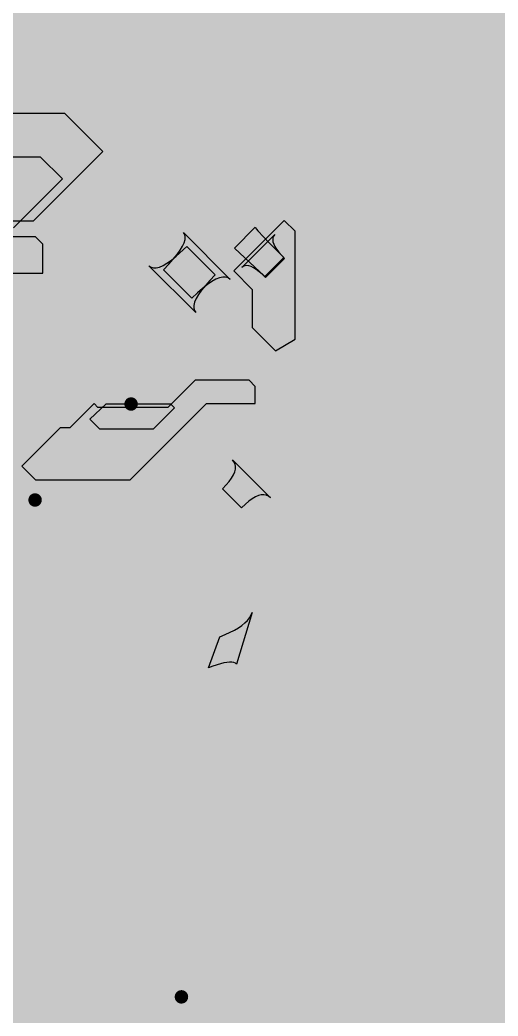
# Model space of a CAD drawing. Header units: millimetres. Extents: x 69.6 to 104.4, y 72.6 to 106.2.
# Drawn here: x 86.39 to 89.95, y 80.01 to 87.42 of the extents above; entities that cross this region are included whole.
import ezdxf

# ---------------------------------------------------------------- set-up
doc = ezdxf.new("R2010")
doc.units = ezdxf.units.MM
for name, color, linetype in [('BottomLayer', 5, 'Continuous'), ('KeepOutLayer', 6, 'Continuous'), ('MultiLayer', 9, 'Continuous'), ('TopLayer', 1, 'Continuous'), ('TopOverlay', 2, 'Continuous'), ('ViaHoleLayer', 16, 'Continuous')]:
    doc.layers.add(name, color=color, linetype=linetype)

# ---------------------------------------------------------------- blocks, each defined once
blk = doc.blocks.new('0402____1')
at = {"layer": 'TopLayer'}
for points in [[(-0.25, -0.3), (0.25, -0.3), (-0.25, 0.3), (0.25, 0.3)], [(0.766, -0.3), (1.266, -0.3), (0.766, 0.3), (1.266, 0.3)]]:
    blk.add_solid(points, dxfattribs=at)
at = {"layer": 'TopOverlay', "const_width": 0.127}
for points in [[(-0.37, 0.41), (-0.25, 0.41)], [(-0.37, -0.41), (-0.37, 0.41)], [(-0.27, 0.41), (1.34, 0.41)], [(1.27, 0.41), (1.38, 0.41)], [(1.38, -0.41), (1.38, 0.41)], [(-0.37, -0.41), (-0.34, -0.41)], [(-0.34, -0.41), (-0.2, -0.41)], [(-0.31, -0.41), (1.34, -0.41)], [(1.29, -0.41), (1.38, -0.41)]]:
    blk.add_lwpolyline(points, dxfattribs=at)
at = {"layer": 'TopOverlay', "const_width": 0.0635}
for points in [[(-0.4017, 0.41, 1), (-0.3382, 0.41, 1)], [(-0.4017, 0.41, 1), (-0.3382, 0.41, 1)], [(-0.3018, 0.41, 1), (-0.2383, 0.41, 1)], [(-0.2818, 0.41, 1), (-0.2183, 0.41, 1)], [(1.2383, 0.41, 1), (1.3018, 0.41, 1)], [(1.3083, 0.41, 1), (1.3718, 0.41, 1)], [(1.3483, 0.41, 1), (1.4118, 0.41, 1)], [(1.3483, 0.41, 1), (1.4118, 0.41, 1)], [(-0.4017, -0.41, 1), (-0.3382, -0.41, 1)], [(-0.4017, -0.41, 1), (-0.3382, -0.41, 1)], [(-0.3718, -0.41, 1), (-0.3083, -0.41, 1)], [(-0.3718, -0.41, 1), (-0.3083, -0.41, 1)], [(-0.3418, -0.41, 1), (-0.2783, -0.41, 1)], [(-0.2318, -0.41, 1), (-0.1683, -0.41, 1)], [(1.2582, -0.41, 1), (1.3217, -0.41, 1)], [(1.3083, -0.41, 1), (1.3718, -0.41, 1)], [(1.3483, -0.41, 1), (1.4118, -0.41, 1)], [(1.3483, -0.41, 1), (1.4118, -0.41, 1)]]:
    blk.add_lwpolyline(points, format="xyb", close=True, dxfattribs=at)
blk = doc.blocks.new('0402____21')
at = {"layer": 'TopLayer'}
for points in [[(-0.25, -0.3), (0.25, -0.3), (-0.25, 0.3), (0.25, 0.3)], [(0.766, -0.3), (1.266, -0.3), (0.766, 0.3), (1.266, 0.3)]]:
    blk.add_solid(points, dxfattribs=at)
at = {"layer": 'TopOverlay', "const_width": 0.127}
for points in [[(-0.37, -0.41), (-0.37, 0.41)], [(-0.37, 0.41), (-0.25, 0.41)], [(-0.27, 0.41), (1.34, 0.41)], [(1.27, 0.41), (1.38, 0.41)], [(1.38, -0.41), (1.38, 0.41)], [(-0.37, -0.41), (-0.34, -0.41)], [(-0.34, -0.41), (-0.2, -0.41)], [(-0.31, -0.41), (1.34, -0.41)], [(1.29, -0.41), (1.38, -0.41)]]:
    blk.add_lwpolyline(points, dxfattribs=at)
at = {"layer": 'TopOverlay', "const_width": 0.0635}
for points in [[(-0.4017, 0.41, 1), (-0.3382, 0.41, 1)], [(-0.4017, 0.41, 1), (-0.3382, 0.41, 1)], [(-0.3018, 0.41, 1), (-0.2383, 0.41, 1)], [(-0.2818, 0.41, 1), (-0.2183, 0.41, 1)], [(1.2383, 0.41, 1), (1.3018, 0.41, 1)], [(1.3082, 0.41, 1), (1.3717, 0.41, 1)], [(1.3483, 0.41, 1), (1.4118, 0.41, 1)], [(1.3483, 0.41, 1), (1.4118, 0.41, 1)], [(-0.4018, -0.41, 1), (-0.3383, -0.41, 1)], [(-0.4018, -0.41, 1), (-0.3383, -0.41, 1)], [(-0.3718, -0.41, 1), (-0.3083, -0.41, 1)], [(-0.3718, -0.41, 1), (-0.3083, -0.41, 1)], [(-0.3418, -0.41, 1), (-0.2783, -0.41, 1)], [(-0.2318, -0.41, 1), (-0.1683, -0.41, 1)], [(1.2582, -0.41, 1), (1.3217, -0.41, 1)], [(1.3083, -0.41, 1), (1.3718, -0.41, 1)], [(1.3483, -0.41, 1), (1.4118, -0.41, 1)], [(1.3483, -0.41, 1), (1.4118, -0.41, 1)]]:
    blk.add_lwpolyline(points, format="xyb", close=True, dxfattribs=at)
blk = doc.blocks.new('0603____22')
at = {"layer": 'TopLayer'}
for points in [[(-0.99, -0.38), (-0.29, -0.38), (-0.99, 0.42), (-0.29, 0.42)], [(0.315, -0.38), (1.015, -0.38), (0.315, 0.42), (1.015, 0.42)]]:
    blk.add_solid(points, dxfattribs=at)
at = {"layer": 'TopOverlay', "const_width": 0.1}
for points in [[(-1.095, -0.485), (-1.095, 0.525)], [(-1.095, 0.525), (1.12, 0.525)], [(1.12, -0.485), (1.12, 0.525)], [(-1.095, -0.485), (1.12, -0.485)]]:
    blk.add_lwpolyline(points, dxfattribs=at)
at = {"layer": 'TopOverlay', "const_width": 0.05}
for points in [[(-1.12, 0.525, 1), (-1.07, 0.525, 1)], [(-1.12, 0.525, 1), (-1.07, 0.525, 1)], [(1.095, 0.525, 1), (1.145, 0.525, 1)], [(1.095, 0.525, 1), (1.145, 0.525, 1)], [(-1.12, -0.485, 1), (-1.07, -0.485, 1)], [(-1.12, -0.485, 1), (-1.07, -0.485, 1)], [(1.095, -0.485, 1), (1.145, -0.485, 1)], [(1.095, -0.485, 1), (1.145, -0.485, 1)]]:
    blk.add_lwpolyline(points, format="xyb", close=True, dxfattribs=at)
blk = doc.blocks.new('___4_4_0_8___26')
at = {"layer": 'TopLayer', "const_width": 1.2}
for points in [[(-2.8, 1.85), (-3.2, 1.85)], [(3.2, 1.85), (2.8, 1.85)], [(-2.8, -1.85), (-3.2, -1.85)], [(3.2, -1.85), (2.8, -1.85)]]:
    blk.add_lwpolyline(points, dxfattribs=at)
at = {"layer": 'TopLayer', "const_width": 0.6}
for points in [[(-3.5, 1.85, 1), (-2.9, 1.85, 1)], [(-3.1, 1.85, 1), (-2.5, 1.85, 1)], [(2.5, 1.85, 1), (3.1, 1.85, 1)], [(2.9, 1.85, 1), (3.5, 1.85, 1)], [(-3.5, -1.85, 1), (-2.9, -1.85, 1)], [(-3.1, -1.85, 1), (-2.5, -1.85, 1)], [(2.5, -1.85, 1), (3.1, -1.85, 1)], [(2.9, -1.85, 1), (3.5, -1.85, 1)]]:
    blk.add_lwpolyline(points, format="xyb", close=True, dxfattribs=at)
at = {"layer": 'TopOverlay', "const_width": 0.127}
for points in [[(-2, 2), (2, 2)], [(-2, -2), (-2, 2)], [(2, -2), (2, 2)], [(-2, -2), (2, -2)]]:
    blk.add_lwpolyline(points, dxfattribs=at)
at = {"layer": 'TopOverlay'}
for points, const_width in [([(-2.0318, 2, 1), (-1.9683, 2, 1)], 0.0635), ([(-2.0318, 2, 1), (-1.9683, 2, 1)], 0.0635), ([(1.9683, 2, 1), (2.0318, 2, 1)], 0.0635), ([(1.9683, 2, 1), (2.0318, 2, 1)], 0.0635), ([(1.6401, 0, 1), (-1.6401, 0, 1)], 0.254), ([(-1.7036, 0, 1), (-1.5766, 0, 1)], 0.127), ([(1.5766, 0, 1), (1.7036, 0, 1)], 0.127), ([(-2.0318, -2, 1), (-1.9683, -2, 1)], 0.0635), ([(-2.0318, -2, 1), (-1.9683, -2, 1)], 0.0635), ([(1.9683, -2, 1), (2.0318, -2, 1)], 0.0635), ([(1.9683, -2, 1), (2.0318, -2, 1)], 0.0635)]:
    blk.add_lwpolyline(points, format="xyb", close=True, dxfattribs=dict(at, const_width=const_width))
blk = doc.blocks.new('LGA12_27')
at = {"layer": 'TopLayer'}
for points in [[(-0.375, 0.6375), (-0.125, 0.6375), (-0.375, 1.0875), (-0.125, 1.0875)], [(0.125, 0.6375), (0.3749, 0.6375), (0.125, 1.0875), (0.3749, 1.0875)], [(-0.6375, 0.625), (-0.6375, 0.875), (-1.0875, 0.625), (-1.0875, 0.875)], [(1.0875, 0.625), (1.0875, 0.875), (0.6375, 0.625), (0.6375, 0.875)], [(-0.6375, 0.125), (-0.6375, 0.375), (-1.0875, 0.125), (-1.0875, 0.375)], [(1.0875, 0.125), (1.0875, 0.375), (0.6375, 0.125), (0.6375, 0.375)], [(-0.6375, -0.375), (-0.6375, -0.125), (-1.0875, -0.375), (-1.0875, -0.125)], [(1.0875, -0.375), (1.0875, -0.125), (0.6375, -0.375), (0.6375, -0.125)], [(-0.6375, -0.875), (-0.6375, -0.625), (-1.0875, -0.875), (-1.0875, -0.625)], [(-0.125, -0.6375), (-0.375, -0.6375), (-0.125, -1.0875), (-0.375, -1.0875)], [(0.375, -0.6375), (0.125, -0.6375), (0.375, -1.0875), (0.125, -1.0875)], [(1.0875, -0.875), (1.0875, -0.625), (0.6375, -0.875), (0.6375, -0.625)]]:
    blk.add_solid(points, dxfattribs=at)
at = {"layer": 'TopOverlay', "const_width": 0.1}
for points in [[(-1.15, -1.15), (-1.15, 1.15)], [(-1.15, 1.15), (1.15, 1.15)], [(1.15, -1.15), (1.15, 1.15)], [(-1.15, -1.15), (1.15, -1.15)]]:
    blk.add_lwpolyline(points, dxfattribs=at)
at = {"layer": 'TopOverlay'}
for points, const_width in [([(-1.175, 1.15, 1), (-1.125, 1.15, 1)], 0.05), ([(-1.175, 1.15, 1), (-1.125, 1.15, 1)], 0.05), ([(1.125, 1.15, 1), (1.175, 1.15, 1)], 0.05), ([(1.125, 1.15, 1), (1.175, 1.15, 1)], 0.05), ([(-1.4, 0.8, 1), (-1.6, 0.8, 1)], 0.254), ([(-1.6635, 0.8, 1), (-1.5365, 0.8, 1)], 0.127), ([(-1.4635, 0.8, 1), (-1.3365, 0.8, 1)], 0.127), ([(-1.175, -1.15, 1), (-1.125, -1.15, 1)], 0.05), ([(-1.175, -1.15, 1), (-1.125, -1.15, 1)], 0.05), ([(1.125, -1.15, 1), (1.175, -1.15, 1)], 0.05), ([(1.125, -1.15, 1), (1.175, -1.15, 1)], 0.05)]:
    blk.add_lwpolyline(points, format="xyb", close=True, dxfattribs=dict(at, const_width=const_width))
blk = doc.blocks.new('QFN48_28')
at = {"layer": 'TopLayer'}
for points in [[(-2.3, 2.65), (-2.1, 2.65), (-2.3, 3.35), (-2.1, 3.35)], [(-1.9, 2.65), (-1.7, 2.65), (-1.9, 3.35), (-1.7, 3.35)], [(-1.5, 2.65), (-1.3, 2.65), (-1.5, 3.35), (-1.3, 3.35)], [(-1.1, 2.65), (-0.9, 2.65), (-1.1, 3.35), (-0.9, 3.35)], [(-0.7, 2.65), (-0.5, 2.65), (-0.7, 3.35), (-0.5, 3.35)], [(-0.3, 2.65), (-0.1, 2.65), (-0.3, 3.35), (-0.1, 3.35)], [(0.1, 2.65), (0.3, 2.65), (0.1, 3.35), (0.3, 3.35)], [(0.5, 2.65), (0.7, 2.65), (0.5, 3.35), (0.7, 3.35)], [(-2.65, 2.1), (-2.65, 2.3), (-3.35, 2.1), (-3.35, 2.3)], [(-2.25, -2.25), (2.25, -2.25), (-2.25, 2.25), (2.25, 2.25)], [(-2.65, 1.7), (-2.65, 1.9), (-3.35, 1.7), (-3.35, 1.9)], [(-2.65, 1.3), (-2.65, 1.5), (-3.35, 1.3), (-3.35, 1.5)], [(-2.65, 0.9), (-2.65, 1.1), (-3.35, 0.9), (-3.35, 1.1)], [(-2.65, 0.5), (-2.65, 0.7), (-3.35, 0.5), (-3.35, 0.7)], [(-2.65, 0.1), (-2.65, 0.3), (-3.35, 0.1), (-3.35, 0.3)], [(-2.65, -0.3), (-2.65, -0.1), (-3.35, -0.3), (-3.35, -0.1)], [(-2.65, -0.7), (-2.65, -0.5), (-3.35, -0.7), (-3.35, -0.5)]]:
    blk.add_solid(points, dxfattribs=at)
at = {"layer": 'TopOverlay', "const_width": 0.2}
blk.add_lwpolyline([(-3, 2.5), (-2.5, 3)], dxfattribs=at)
at = {"layer": 'TopOverlay'}
for points, const_width in [([(-2.55, 3, 1), (-2.45, 3, 1)], 0.1), ([(-3.5834, 2.4638, 1), (-3.8334, 2.4638, 1)], 0.25), ([(-3.05, 2.5, 1), (-2.95, 2.5, 1)], 0.1), ([(-3.8959, 2.4638, 1), (-3.7709, 2.4638, 1)], 0.125), ([(-3.6459, 2.4638, 1), (-3.5209, 2.4638, 1)], 0.125)]:
    blk.add_lwpolyline(points, format="xyb", close=True, dxfattribs=dict(at, const_width=const_width))
blk = doc.blocks.new('CR2032_B_31')
at = {"layer": 'BottomLayer', "const_width": 8.5}
blk.add_lwpolyline([(-4.25, 0, 1), (4.25, 0, 1)], format="xyb", close=True, dxfattribs=at)

msp = doc.modelspace()

# ---------------------------------------------------------------- linework, layer by layer
at = {"layer": 'BottomLayer', "const_width": 0.2}
for points in [[(83.1669, 94.1752), (95.8566, 81.4854)], [(82.9811, 94.0781), (95.4549, 81.6043)], [(82.7953, 93.981), (95.1797, 81.5966)], [(82.7953, 93.981), (95.1798, 81.5966)], [(82.6095, 93.884), (94.956, 81.5375)], [(82.4237, 93.7869), (94.7667, 81.4439)], [(82.2379, 93.6898), (94.6054, 81.3223)], [(79.6935, 80.8249), (92.523, 93.6543)], [(79.7973, 80.6459), (92.7118, 93.5603)], [(82.0859, 93.559), (94.459, 81.1859)], [(79.8623, 80.428), (92.9006, 93.4663)], [(81.9382, 93.4239), (94.3127, 81.0494)], [(79.8573, 80.1402), (93.0894, 93.3722)], [(79.2779, 79.2779), (93.2782, 93.2782)], [(81.7905, 93.2887), (94.1663, 80.9129)], [(79.4426, 79.1598), (93.467, 93.1842)], [(81.6428, 93.1536), (94.0199, 80.7764)], [(79.6098, 79.0441), (93.6419, 93.0762)], [(79.7792, 78.9307), (93.8075, 92.959)], [(81.4951, 93.0184), (93.8736, 80.64)], [(81.3475, 92.8833), (93.7272, 80.5035)], [(79.9511, 78.8197), (93.9732, 92.8418)], [(80.1253, 78.7111), (94.1388, 92.7246)], [(81.1998, 92.7481), (93.5809, 80.367)], [(80.302, 78.605), (94.3044, 92.6074)], [(81.0521, 92.613), (93.4345, 80.2305)], [(80.4812, 78.5013), (94.4701, 92.4902)], [(80.9044, 92.4778), (93.2881, 80.094)], [(80.6629, 78.4001), (94.6357, 92.373)], [(80.7567, 92.3426), (93.1418, 79.9576)], [(80.609, 92.2075), (92.9954, 79.8211)], [(80.8471, 78.3015), (94.8013, 92.2557)], [(81.0338, 78.2054), (94.9669, 92.1385)], [(80.47, 92.0636), (92.8491, 79.6846)], [(81.2232, 78.112), (95.1326, 92.0213)], [(80.367, 91.8838), (92.7027, 79.5481)], [(81.4153, 78.0212), (95.2982, 91.9041)], [(81.61, 77.9331), (95.4638, 91.7869)], [(80.2641, 91.7039), (92.5564, 79.4116)], [(81.8075, 77.8477), (95.6295, 91.6697)], [(80.1611, 91.524), (92.41, 79.2751)], [(82.0078, 77.7652), (95.7748, 91.5321)], [(80.0581, 91.3442), (92.2636, 79.1387)], [(82.211, 77.6856), (95.9121, 91.3866)], [(82.4172, 77.6089), (96.0494, 91.2411)], [(79.9552, 91.1643), (92.1173, 79.0022)], [(82.6263, 77.5352), (96.1867, 91.0955)], [(79.8522, 90.9844), (91.9734, 78.8632)], [(82.8386, 77.4646), (96.324, 90.95)], [(79.7492, 90.8045), (91.8514, 78.7023)], [(83.054, 77.3972), (96.4613, 90.8044)], [(83.2727, 77.333), (96.5985, 90.6589)], [(79.6463, 90.6247), (91.7575, 78.5135)], [(83.4947, 77.2722), (96.7358, 90.5133)], [(79.5433, 90.4448), (91.6659, 78.3221)], [(83.7202, 77.2149), (96.8731, 90.3678)], [(79.4403, 90.2649), (91.3562, 78.349)], [(83.9493, 77.1611), (97.0104, 90.2223)], [(79.3374, 90.085), (91.1502, 78.2722)], [(84.1821, 77.1111), (97.1477, 90.0767)], [(84.3736, 77.0197), (97.285, 89.9312)], [(79.2344, 89.9052), (90.9936, 78.1459)], [(84.4803, 76.8435), (97.4223, 89.7856)], [(79.1566, 89.7001), (90.8454, 78.0113)], [(84.456, 76.5365), (97.5596, 89.6401)], [(79.1096, 89.4643), (90.6972, 77.8767)], [(84.4493, 76.2469), (97.6969, 89.4945)], [(84.6927, 76.2074), (97.8342, 89.349)], [(79.0626, 89.2284), (90.5489, 77.7421)], [(84.9401, 76.172), (97.9715, 89.2034)], [(85.1917, 76.1408), (98.1088, 89.0579)], [(79.0156, 88.9926), (90.4007, 77.6075)], [(86.596, 77.2622), (98.2461, 88.9124)], [(78.9686, 88.7568), (90.2011, 77.5243)], [(86.8444, 77.2278), (98.3834, 88.7668)], [(87.037, 77.1375), (98.5207, 88.6213)], [(78.9216, 88.5209), (89.9855, 77.457)], [(78.8746, 88.2851), (89.77, 77.3897)], [(78.8275, 88.0493), (89.5545, 77.3224)], [(78.7805, 87.8134), (89.314, 77.28)], [(78.7335, 87.5776), (89.0659, 77.2452)]]:
    msp.add_lwpolyline(points, dxfattribs=at)
at = {"layer": 'BottomLayer', "const_width": 0.225}
for points in [[(86.6135, 86.9852, 1), (86.8385, 86.9852, 1)], [(89.3958, 83.4913, 1), (89.6208, 83.4913, 1)]]:
    msp.add_lwpolyline(points, format="xyb", close=True, dxfattribs=at)
at = {"layer": 'KeepOutLayer', "const_width": 0.127}
msp.add_lwpolyline([(100.1392, 86.2685, -0.404026), (83.9692, 75.9671)], format="xyb", dxfattribs=at)
at = {"layer": 'MultiLayer', "const_width": 0.225}
for points in [[(86.6135, 86.9852, 1), (86.8385, 86.9852, 1)], [(89.3958, 83.4913, 1), (89.6208, 83.4913, 1)]]:
    msp.add_lwpolyline(points, format="xyb", close=True, dxfattribs=at)
at = {"layer": 'TopLayer'}
for p, q in [((86.7237, 86.7237), (85.8939, 86.7237)), ((87.0065, 86.4409), (86.7237, 86.7237)), ((86.0744, 86.4033), (86.5408, 86.4033)), ((86.4916, 85.9259), (87.0065, 86.4409)), ((86.5408, 86.4033), (86.7067, 86.2375)), ((86.7067, 86.2375), (86.3437, 85.8745)), ((88.3568, 85.9289), (87.9806, 85.5527)), ((88.4373, 85.8484), (88.3568, 85.9289)), ((85.7592, 85.9259), (86.4916, 85.9259)), ((87.9856, 85.7234), (88.1406, 85.8783)), ((88.1406, 85.8783), (88.1428, 85.8736)), ((88.1428, 85.8736), (88.1492, 85.8648)), ((88.1492, 85.8648), (88.1598, 85.8522)), ((86.5052, 85.8073), (86.1263, 85.8073)), ((86.5609, 85.7516), (86.5052, 85.8073)), ((87.616, 85.8237), (87.6061, 85.838)), ((87.6061, 85.838), (87.9553, 85.4887)), ((87.6128, 85.7633), (87.6194, 85.7864)), ((87.6205, 85.8066), (87.616, 85.8237)), ((87.6194, 85.7864), (87.6205, 85.8066)), ((88.0404, 85.5781), (88.2858, 85.8236)), ((88.1598, 85.8522), (88.2446, 85.762)), ((88.2721, 85.7998), (88.2706, 85.7858)), ((88.2706, 85.7858), (88.2725, 85.7703)), ((88.2772, 85.8124), (88.2721, 85.7998)), ((88.2858, 85.8236), (88.2772, 85.8124)), ((88.4373, 85.0459), (88.4373, 85.8484)), ((86.5609, 85.5366), (86.5609, 85.7516)), ((87.5519, 85.6621), (87.631, 85.7357)), ((87.56, 85.6761), (87.5831, 85.7081)), ((87.5831, 85.7081), (87.6007, 85.7372)), ((87.6007, 85.7372), (87.6128, 85.7633)), ((87.631, 85.7357), (87.8432, 85.5236)), ((88.2111, 85.5114), (87.9856, 85.7234)), ((88.2446, 85.762), (88.3526, 85.6528)), ((88.2725, 85.7703), (88.2781, 85.7533)), ((88.2781, 85.7533), (88.2871, 85.7349)), ((88.2871, 85.7349), (88.2997, 85.715)), ((88.2997, 85.715), (88.3158, 85.6937)), ((87.4843, 85.6109), (87.5167, 85.6337)), ((87.4972, 85.6031), (87.56, 85.6761)), ((87.5167, 85.6337), (87.5519, 85.6621)), ((88.3526, 85.6528), (88.2111, 85.5114)), ((88.3587, 85.6467), (88.2173, 85.5053)), ((88.3158, 85.6937), (88.3355, 85.6709)), ((88.3355, 85.6709), (88.3587, 85.6467)), ((87.6996, 85.2429), (87.3503, 85.5921)), ((87.3503, 85.5921), (87.3655, 85.5812)), ((87.3655, 85.5812), (87.3835, 85.5759)), ((87.3835, 85.5759), (87.4044, 85.5762)), ((87.4044, 85.5762), (87.4282, 85.5822)), ((87.4282, 85.5822), (87.4548, 85.5937)), ((87.4548, 85.5937), (87.4843, 85.6109)), ((87.4575, 85.5622), (87.4972, 85.6031)), ((87.6697, 85.3501), (87.4575, 85.5622)), ((88.0515, 85.5868), (88.0404, 85.5781)), ((88.0641, 85.5919), (88.0515, 85.5868)), ((88.0782, 85.5934), (88.0641, 85.5919)), ((88.0937, 85.5914), (88.0782, 85.5934)), ((88.1106, 85.5859), (88.0937, 85.5914)), ((88.129, 85.5769), (88.1106, 85.5859)), ((88.1489, 85.5643), (88.129, 85.5769)), ((88.193, 85.5285), (88.1489, 85.5643)), ((86.1939, 85.5366), (86.5609, 85.5366)), ((87.8432, 85.5236), (87.8035, 85.4826)), ((87.8471, 85.4908), (87.8172, 85.4741)), ((87.8743, 85.5018), (87.8471, 85.4908)), ((87.8987, 85.5071), (87.8743, 85.5018)), ((87.9204, 85.5067), (87.8987, 85.5071)), ((87.9392, 85.5006), (87.9204, 85.5067)), ((87.9553, 85.4887), (87.9392, 85.5006)), ((87.9806, 85.5527), (88.1176, 85.4156)), ((88.2173, 85.5053), (88.193, 85.5285)), ((87.749, 85.4235), (87.7107, 85.3896)), ((87.8035, 85.4826), (87.7411, 85.4092)), ((87.7845, 85.4516), (87.749, 85.4235)), ((87.8172, 85.4741), (87.7845, 85.4516)), ((88.1176, 85.4156), (88.1176, 85.1329)), ((87.7107, 85.3896), (87.6697, 85.3501)), ((87.7012, 85.3473), (87.6897, 85.3207)), ((87.7184, 85.3768), (87.7012, 85.3473)), ((87.7411, 85.4092), (87.7184, 85.3768)), ((87.6837, 85.2969), (87.6834, 85.276)), ((87.6834, 85.276), (87.6887, 85.258)), ((87.6897, 85.3207), (87.6837, 85.2969)), ((87.6887, 85.258), (87.6996, 85.2429)), ((88.1176, 85.1329), (88.2916, 84.959)), ((88.2916, 84.959), (88.4373, 85.0459)), ((87.6948, 84.7398), (87.4907, 84.5357)), ((88.0946, 84.7398), (87.6948, 84.7398)), ((88.1409, 84.6935), (88.0946, 84.7398)), ((88.1409, 84.5673), (88.1409, 84.6935)), ((86.9415, 84.5652), (86.7626, 84.3863)), ((86.9109, 84.4494), (87.0319, 84.5632)), ((86.9709, 84.5357), (86.9415, 84.5652)), ((87.4907, 84.5357), (86.9709, 84.5357)), ((87.0319, 84.5632), (87.5101, 84.5632)), ((87.2111, 83.9994), (87.779, 84.5673)), ((87.5403, 84.533), (87.3818, 84.3744)), ((87.5101, 84.5632), (87.5403, 84.533)), ((87.779, 84.5673), (88.1409, 84.5673)), ((86.9859, 84.3744), (86.9109, 84.4494)), ((86.689, 84.3863), (86.4056, 84.1006)), ((86.7626, 84.3863), (86.689, 84.3863)), ((87.3818, 84.3744), (86.9859, 84.3744)), ((86.4056, 84.1006), (86.5068, 83.9994)), ((87.9828, 84.1317), (87.9708, 84.1466)), ((87.9708, 84.1466), (88.2536, 83.8638)), ((87.9905, 84.1154), (87.9828, 84.1317)), ((87.9879, 84.0577), (87.9931, 84.0784)), ((87.9939, 84.0976), (87.9905, 84.1154)), ((87.9931, 84.0784), (87.9939, 84.0976)), ((87.9468, 83.9868), (87.9648, 84.0119)), ((87.9648, 84.0119), (87.9785, 84.0355)), ((87.9785, 84.0355), (87.9879, 84.0577)), ((86.5068, 83.9994), (87.2111, 83.9994)), ((87.8979, 83.9323), (87.9245, 83.9603)), ((88.0394, 83.7909), (87.8979, 83.9323)), ((87.9245, 83.9603), (87.9468, 83.9868)), ((88.1189, 83.8578), (88.0939, 83.8398)), ((88.1426, 83.8715), (88.1189, 83.8578)), ((88.1647, 83.8809), (88.1426, 83.8715)), ((88.1854, 83.8861), (88.1647, 83.8809)), ((88.2047, 83.8869), (88.1854, 83.8861)), ((88.2224, 83.8835), (88.2047, 83.8869)), ((88.2388, 83.8758), (88.2224, 83.8835)), ((88.2536, 83.8638), (88.2388, 83.8758)), ((88.0673, 83.8175), (88.0394, 83.7909)), ((88.0939, 83.8398), (88.0673, 83.8175)), ((88.1169, 83.0113), (88.0018, 82.6263)), ((88.0825, 82.9522), (88.0976, 82.9714)), ((88.0976, 82.9714), (88.109, 82.9911)), ((88.109, 82.9911), (88.1169, 83.0113)), ((87.9867, 82.8798), (88.016, 82.8972)), ((88.016, 82.8972), (88.0418, 82.9151)), ((88.0418, 82.9151), (88.0639, 82.9334)), ((88.0639, 82.9334), (88.0825, 82.9522)), ((87.7927, 82.6002), (87.8774, 82.8302)), ((87.8774, 82.8302), (87.9174, 82.8463)), ((87.9174, 82.8463), (87.9867, 82.8798)), ((87.8255, 82.6121), (87.7927, 82.6002)), ((87.8832, 82.6297), (87.8255, 82.6121)), ((87.9081, 82.6354), (87.8832, 82.6297)), ((87.9303, 82.639), (87.9081, 82.6354)), ((87.9499, 82.6406), (87.9303, 82.639)), ((87.9669, 82.6401), (87.9499, 82.6406)), ((87.9812, 82.6376), (87.9669, 82.6401)), ((87.9928, 82.633), (87.9812, 82.6376)), ((88.0018, 82.6263), (87.9928, 82.633))]:
    msp.add_line(p, q, dxfattribs=at)
for points, const_width in [([(87.575, 88.0693), (89.8757, 85.7687)], 0.2), ([(87.4567, 87.622), (89.5928, 85.4858)], 0.2), ([(83.9392, 84.7877), (86.3194, 87.168)], 0.2), ([(84.7173, 87.168), (87.2686, 87.168)], 0.2), ([(85.9314, 87.168), (86.3351, 86.7643)], 0.2), ([(86.1986, 86.7643), (86.6023, 87.168)], 0.2), ([(86.2142, 87.168), (86.5993, 86.7829)], 0.2), ([(86.4814, 86.7643), (86.8851, 87.168)], 0.2), ([(86.497, 87.168), (87.4641, 86.2009)], 0.2), ([(86.7237, 86.7237), (87.168, 87.168)], 0.2), ([(86.7799, 87.168), (87.6055, 86.3423)], 0.2), ([(87.0627, 87.168), (87.7469, 86.4838)], 0.2), ([(87.2686, 87.168), (87.8499, 86.5867)], 0.2), ([(86.8687, 86.5859), (87.3597, 87.0769)], 0.2), ([(87.0065, 86.4409), (87.5011, 86.9355)], 0.2), ([(86.5741, 86.7577), (86.6319, 86.8155)], 0.2), ([(86.6319, 86.8155), (86.7744, 86.673)], 0.2), ([(87.148, 86.2994), (87.6426, 86.794)], 0.2), ([(86.0744, 86.7643), (86.5408, 86.7643)], 0.2), ([(86.5741, 86.7577), (86.6789, 86.7368)], 0.2), ([(86.7744, 86.673), (86.9764, 86.471)], 0.2), ([(86.796, 86.6586), (86.9619, 86.4927)], 0.2), ([(87.2894, 86.158), (87.784, 86.6526)], 0.2), ([(87.3674, 86.1042), (87.8499, 86.5867)], 0.2), ([(88.7442, 83.3702), (91.9913, 86.6173)], 0.2), ([(87.0065, 86.4409), (87.3529, 86.0945)], 0.2), ([(88.8856, 83.2288), (92.1327, 86.4758)], 0.2), ([(89.0271, 83.0874), (92.2741, 86.3344)], 0.2), ([(89.1685, 82.946), (92.4155, 86.193)], 0.2), ([(89.3099, 82.8046), (92.5569, 86.0516)], 0.2), ([(86.0918, 85.9259), (86.5966, 85.9259)], 0.4), ([(87.315, 85.2075), (87.9808, 85.8733)], 0.3), ([(87.9808, 85.8733), (87.9907, 85.8733)], 0.3), ([(89.4513, 82.6631), (92.6984, 85.9102)], 0.2), ([(87.9907, 85.8733), (88.288, 85.576)], 0.2), ([(89.5927, 82.5217), (92.8398, 85.7687)], 0.2), ([(89.7342, 82.3803), (92.9812, 85.6273)], 0.2), ([(88.288, 85.0936), (88.288, 85.576)], 0.2), ([(89.8756, 82.2389), (93.1226, 85.4859)], 0.2), ([(90.017, 82.0974), (93.264, 85.3445)], 0.2), ([(88.288, 85.0936), (88.7443, 84.6373)], 0.2), ([(89.7696, 84.667), (90.0525, 84.9498)], 0.2), ([(89.7696, 84.667), (90.0525, 84.9498)], 0.2), ([(89.0271, 84.9201), (90.4414, 83.5059)], 0.2), ([(89.9495, 84.8469), (93.1965, 81.5998)], 0.2), ([(87.2122, 84.2322), (87.6997, 84.7196)], 0.2), ([(87.6997, 84.7196), (88.0963, 84.7196)], 0.2), ([(88.0963, 84.7196), (88.4615, 84.3544)], 0.2), ([(89.5631, 84.4605), (89.7696, 84.667)], 0.2), ([(89.8081, 84.7055), (93.0551, 81.4584)], 0.2), ([(86.5385, 84.5271), (86.8335, 84.2322)], 0.2), ([(89.6667, 84.564), (92.9137, 81.317)], 0.2), ([(89.4868, 84.3841), (89.5631, 84.4605)], 0.2), ([(89.4868, 84.3841), (89.5631, 84.4605)], 0.2), ([(89.5252, 84.4226), (92.7723, 81.1756)], 0.2), ([(89.2803, 84.1777), (89.4868, 84.3841)], 0.2), ([(89.3838, 84.2812), (92.6309, 81.0342)], 0.2), ([(86.8335, 84.2322), (87.2122, 84.2322)], 0.2), ([(88.9974, 83.8948), (89.2803, 84.1777)], 0.2), ([(88.9974, 83.8948), (89.2803, 84.1777)], 0.2), ([(89.2424, 84.1398), (92.4894, 80.8927)], 0.2), ([(87.6822, 83.5752), (88.1786, 84.0716)], 0.2), ([(89.101, 83.9984), (92.348, 80.7513)], 0.2), ([(88.6085, 83.5059), (88.9975, 83.8948)], 0.2), ([(88.9211, 83.8185), (88.9974, 83.8948)], 0.2), ([(88.9211, 83.8185), (88.9974, 83.8948)], 0.2), ([(88.9596, 83.8569), (92.2066, 80.6099)], 0.2), ([(88.6382, 83.5356), (88.9211, 83.8185)], 0.2), ([(88.8181, 83.7155), (92.0652, 80.4685)], 0.2), ([(85.8629, 83.5752), (87.6822, 83.5752)], 0.2), ([(88.6767, 83.5741), (91.9238, 80.3271)], 0.2), ([(88.6382, 83.4762), (88.9211, 83.1934)], 0.2), ([(88.6382, 83.4762), (88.9211, 83.1934)], 0.2), ([(88.9211, 83.1934), (88.9975, 83.117)], 0.2), ([(88.9211, 83.1934), (88.9974, 83.117)], 0.2), ([(88.9211, 83.1934), (88.9975, 83.117)], 0.2), ([(88.9974, 83.117), (89.2039, 82.9105)], 0.2), ([(88.9975, 83.117), (89.2039, 82.9105)], 0.2), ([(89.2039, 82.9105), (89.2803, 82.8342)], 0.2), ([(89.2039, 82.9105), (89.2803, 82.8342)], 0.2), ([(89.2039, 82.9105), (89.2803, 82.8342)], 0.2), ([(89.2803, 82.8342), (89.4868, 82.6277)], 0.2), ([(89.2803, 82.8342), (89.4868, 82.6277)], 0.2), ([(88.1304, 82.3334), (88.4615, 82.6574)], 0.2), ([(85.8523, 82.6334), (87.4379, 82.6334)], 0.18), ([(89.4868, 82.6277), (89.5631, 82.5513)], 0.2), ([(89.4868, 82.6277), (89.5631, 82.5513)], 0.2), ([(89.4868, 82.6277), (89.5631, 82.5513)], 0.2), ([(89.5631, 82.5513), (89.7696, 82.3448)], 0.2), ([(89.5631, 82.5513), (89.7696, 82.3448)], 0.2), ([(88.4024, 82.028), (88.7443, 82.3745)], 0.2), ([(89.7696, 82.3448), (89.846, 82.2685)], 0.2), ([(89.7696, 82.3448), (89.846, 82.2685)], 0.2), ([(89.7696, 82.3448), (89.846, 82.2685)], 0.2), ([(87.8825, 82.2372), (88.1304, 82.3334)], 0.2), ([(87.4451, 82.1701), (87.8825, 82.2372)], 0.2), ([(89.846, 82.2685), (90.0525, 82.062)], 0.2), ([(89.846, 82.2685), (90.0525, 82.062)], 0.2), ([(86.5385, 81.994), (87.4451, 82.1701)], 0.2), ([(88.6741, 81.735), (89.0271, 82.0917)], 0.2), ([(84.2752, 81.994), (86.5385, 81.994)], 0.2), ([(88.0734, 81.8845), (88.4024, 82.028)], 0.2), ([(87.5098, 81.769), (88.0734, 81.8845)], 0.2), ([(86.5673, 81.5294), (87.5098, 81.769)], 0.2), ([(89.0019, 81.4872), (89.31, 81.8089)], 0.2), ([(88.3943, 81.5631), (88.6741, 81.735)], 0.2), ([(85.3891, 81.3062), (86.5673, 81.5294)], 0.2), ([(87.9786, 81.4512), (88.3943, 81.5631)], 0.2), ([(88.7461, 81.3153), (89.0019, 81.4872)], 0.2), ([(89.1458, 81.0755), (89.5928, 81.526)], 0.2), ([(87.4191, 81.3233), (87.9786, 81.4512)], 0.2), ([(86.7995, 81.0995), (87.4191, 81.3233)], 0.2), ([(88.3864, 81.1794), (88.7461, 81.3153)], 0.2), ([(89.3697, 80.7398), (89.8757, 81.2432)], 0.2), ([(88.0746, 81.1075), (88.3864, 81.1794)], 0.2), ([(86.5572, 81.0123), (86.7995, 81.0995)], 0.2), ([(87.3352, 80.8956), (88.0746, 81.1075)], 0.2), ([(86.2843, 80.8034), (86.5572, 81.0123)], 0.2), ([(88.8301, 80.9316), (89.1458, 81.0755)], 0.2), ([(89.4929, 80.2947), (90.1585, 80.9603)], 0.2), ([(86.8036, 80.6958), (87.3352, 80.8956)], 0.2), ([(88.3505, 80.7757), (88.8301, 80.9316)], 0.2), ([(87.7429, 80.5999), (88.3505, 80.7757)], 0.2), ([(88.986, 80.5839), (89.3697, 80.7398)], 0.2), ([(86.5278, 80.424), (86.8036, 80.6958)], 0.2), ([(89.6491, 79.8852), (90.4414, 80.6775)], 0.2), ([(87.1873, 80.4), (87.7429, 80.5999)], 0.2), ([(88.5703, 80.452), (88.986, 80.5839)], 0.2), ([(86.3879, 80.0403), (86.5278, 80.424)], 0.2), ([(88.0427, 80.1282), (88.5703, 80.452)], 0.2), ([(86.8756, 80.1202), (87.1873, 80.4)], 0.2), ([(88.9431, 80.1653), (89.4929, 80.2947)], 0.2), ([(86.8076, 79.9004), (86.8756, 80.1202)], 0.2), ([(87.5123, 79.6641), (88.0427, 80.1282)], 0.2), ([(88.025, 79.3105), (88.9431, 80.1653)], 0.2), ([(86.3839, 79.6446), (86.3879, 80.0403)], 0.2)]:
    msp.add_lwpolyline(points, dxfattribs=dict(at, const_width=const_width))
for points, const_width in [([(86.2694, 87.168, 1), (86.3694, 87.168, 1)], 0.1), ([(86.447, 87.168, 1), (86.547, 87.168, 1)], 0.1), ([(86.5523, 87.168, 1), (86.6523, 87.168, 1)], 0.1), ([(86.7299, 87.168, 1), (86.8299, 87.168, 1)], 0.1), ([(86.8351, 87.168, 1), (86.9351, 87.168, 1)], 0.1), ([(87.0127, 87.168, 1), (87.1127, 87.168, 1)], 0.1), ([(87.118, 87.168, 1), (87.218, 87.168, 1)], 0.1), ([(87.2186, 87.168, 1), (87.3186, 87.168, 1)], 0.1), ([(87.2186, 87.168, 1), (87.3186, 87.168, 1)], 0.1), ([(86.6135, 86.9852, 1), (86.8385, 86.9852, 1)], 0.225), ([(87.3097, 87.0769, 1), (87.4097, 87.0769, 1)], 0.1), ([(87.4511, 86.9355, 1), (87.5511, 86.9355, 1)], 0.1), ([(86.5819, 86.8155, 1), (86.6819, 86.8155, 1)], 0.1), ([(86.5819, 86.8155, 1), (86.6819, 86.8155, 1)], 0.1), ([(87.5926, 86.794, 1), (87.6926, 86.794, 1)], 0.1), ([(86.2851, 86.7643, 1), (86.3851, 86.7643, 1)], 0.1), ([(86.4314, 86.7643, 1), (86.5314, 86.7643, 1)], 0.1), ([(86.4908, 86.7643, 1), (86.5908, 86.7643, 1)], 0.1), ([(86.5241, 86.7577, 1), (86.6241, 86.7577, 1)], 0.1), ([(86.5241, 86.7577, 1), (86.6241, 86.7577, 1)], 0.1), ([(86.5493, 86.7829, 1), (86.6493, 86.7829, 1)], 0.1), ([(86.6289, 86.7368, 1), (86.7289, 86.7368, 1)], 0.1), ([(86.6737, 86.7237, 1), (86.7737, 86.7237, 1)], 0.1), ([(86.7244, 86.673, 1), (86.8244, 86.673, 1)], 0.1), ([(86.7244, 86.673, 1), (86.8244, 86.673, 1)], 0.1), ([(86.746, 86.6586, 1), (86.846, 86.6586, 1)], 0.1), ([(87.734, 86.6526, 1), (87.834, 86.6526, 1)], 0.1), ([(86.8187, 86.5859, 1), (86.9187, 86.5859, 1)], 0.1), ([(87.7999, 86.5867, 1), (87.8999, 86.5867, 1)], 0.1), ([(87.7999, 86.5867, 1), (87.8999, 86.5867, 1)], 0.1), ([(86.9119, 86.4927, 1), (87.0119, 86.4927, 1)], 0.1), ([(86.9264, 86.471, 1), (87.0264, 86.471, 1)], 0.1), ([(86.9565, 86.4409, 1), (87.0565, 86.4409, 1)], 0.1), ([(86.9565, 86.4409, 1), (87.0565, 86.4409, 1)], 0.1), ([(87.6969, 86.4838, 1), (87.7969, 86.4838, 1)], 0.1), ([(87.098, 86.2994, 1), (87.198, 86.2994, 1)], 0.1), ([(87.5555, 86.3423, 1), (87.6555, 86.3423, 1)], 0.1), ([(87.4141, 86.2009, 1), (87.5141, 86.2009, 1)], 0.1), ([(87.2394, 86.158, 1), (87.3394, 86.158, 1)], 0.1), ([(87.3029, 86.0945, 1), (87.4029, 86.0945, 1)], 0.1), ([(87.3174, 86.1042, 1), (87.4174, 86.1042, 1)], 0.1), ([(86.4966, 85.9259, 1), (86.6966, 85.9259, 1)], 0.2), ([(87.9058, 85.8733, 1), (88.0558, 85.8733, 1)], 0.15), ([(87.9058, 85.8733, 1), (88.0558, 85.8733, 1)], 0.15), ([(87.9157, 85.8733, 1), (88.0657, 85.8733, 1)], 0.15), ([(87.9407, 85.8733, 1), (88.0407, 85.8733, 1)], 0.1), ([(89.8257, 85.7687, 1), (89.9257, 85.7687, 1)], 0.1), ([(88.238, 85.576, 1), (88.338, 85.576, 1)], 0.1), ([(88.238, 85.576, 1), (88.338, 85.576, 1)], 0.1), ([(89.5428, 85.4858, 1), (89.6428, 85.4858, 1)], 0.1), ([(87.24, 85.2075, 1), (87.39, 85.2075, 1)], 0.15), ([(88.238, 85.0936, 1), (88.338, 85.0936, 1)], 0.1), ([(88.238, 85.0936, 1), (88.338, 85.0936, 1)], 0.1), ([(88.9771, 84.9201, 1), (89.0771, 84.9201, 1)], 0.1), ([(89.8995, 84.8469, 1), (89.9995, 84.8469, 1)], 0.1), ([(87.6497, 84.7196, 1), (87.7497, 84.7196, 1)], 0.1), ([(87.6497, 84.7196, 1), (87.7497, 84.7196, 1)], 0.1), ([(88.0463, 84.7196, 1), (88.1463, 84.7196, 1)], 0.1), ([(88.0463, 84.7196, 1), (88.1463, 84.7196, 1)], 0.1), ([(89.7196, 84.667, 1), (89.8196, 84.667, 1)], 0.1), ([(89.7196, 84.667, 1), (89.8196, 84.667, 1)], 0.1), ([(89.7196, 84.667, 1), (89.8196, 84.667, 1)], 0.1), ([(89.7581, 84.7055, 1), (89.8581, 84.7055, 1)], 0.1), ([(88.6943, 84.6373, 1), (88.7943, 84.6373, 1)], 0.1), ([(86.4885, 84.5271, 1), (86.5885, 84.5271, 1)], 0.1), ([(89.6167, 84.564, 1), (89.7167, 84.564, 1)], 0.1), ([(89.4752, 84.4226, 1), (89.5752, 84.4226, 1)], 0.1), ([(89.5131, 84.4605, 1), (89.6131, 84.4605, 1)], 0.1), ([(89.5131, 84.4605, 1), (89.6131, 84.4605, 1)], 0.1), ([(89.5131, 84.4605, 1), (89.6131, 84.4605, 1)], 0.1), ([(88.4115, 84.3544, 1), (88.5115, 84.3544, 1)], 0.1), ([(89.4368, 84.3841, 1), (89.5368, 84.3841, 1)], 0.1), ([(89.4368, 84.3841, 1), (89.5368, 84.3841, 1)], 0.1), ([(89.4368, 84.3841, 1), (89.5368, 84.3841, 1)], 0.1), ([(89.3338, 84.2812, 1), (89.4338, 84.2812, 1)], 0.1), ([(86.7835, 84.2322, 1), (86.8835, 84.2322, 1)], 0.1), ([(86.7835, 84.2322, 1), (86.8835, 84.2322, 1)], 0.1), ([(87.1622, 84.2322, 1), (87.2622, 84.2322, 1)], 0.1), ([(87.1622, 84.2322, 1), (87.2622, 84.2322, 1)], 0.1), ([(89.1924, 84.1398, 1), (89.2924, 84.1398, 1)], 0.1), ([(89.2303, 84.1777, 1), (89.3303, 84.1777, 1)], 0.1), ([(89.2303, 84.1777, 1), (89.3303, 84.1777, 1)], 0.1), ([(89.2303, 84.1777, 1), (89.3303, 84.1777, 1)], 0.1), ([(88.1286, 84.0716, 1), (88.2286, 84.0716, 1)], 0.1), ([(89.051, 83.9984, 1), (89.151, 83.9984, 1)], 0.1), ([(88.9096, 83.8569, 1), (89.0096, 83.8569, 1)], 0.1), ([(88.9474, 83.8948, 1), (89.0474, 83.8948, 1)], 0.1), ([(88.9474, 83.8948, 1), (89.0474, 83.8948, 1)], 0.1), ([(88.9474, 83.8948, 1), (89.0474, 83.8948, 1)], 0.1), ([(88.9474, 83.8948, 1), (89.0474, 83.8948, 1)], 0.1), ([(88.9475, 83.8948, 1), (89.0475, 83.8948, 1)], 0.1), ([(88.8711, 83.8185, 1), (88.9711, 83.8185, 1)], 0.1), ([(88.8711, 83.8185, 1), (88.9711, 83.8185, 1)], 0.1), ([(88.8711, 83.8185, 1), (88.9711, 83.8185, 1)], 0.1), ([(88.7681, 83.7155, 1), (88.8681, 83.7155, 1)], 0.1), ([(89.3958, 83.4913, 1), (89.6208, 83.4913, 1)], 0.225), ([(87.6322, 83.5752, 1), (87.7322, 83.5752, 1)], 0.1), ([(87.6322, 83.5752, 1), (87.7322, 83.5752, 1)], 0.1), ([(88.5882, 83.5356, 1), (88.6882, 83.5356, 1)], 0.1), ([(88.6267, 83.5741, 1), (88.7267, 83.5741, 1)], 0.1), ([(88.5585, 83.5059, 1), (88.6585, 83.5059, 1)], 0.1), ([(88.5882, 83.4762, 1), (88.6882, 83.4762, 1)], 0.1), ([(88.5882, 83.4762, 1), (88.6882, 83.4762, 1)], 0.1), ([(88.6942, 83.3702, 1), (88.7942, 83.3702, 1)], 0.1), ([(88.8356, 83.2288, 1), (88.9356, 83.2288, 1)], 0.1), ([(88.8711, 83.1934, 1), (88.9711, 83.1934, 1)], 0.1), ([(88.8711, 83.1934, 1), (88.9711, 83.1934, 1)], 0.1), ([(88.8711, 83.1934, 1), (88.9711, 83.1934, 1)], 0.1), ([(88.8711, 83.1934, 1), (88.9711, 83.1934, 1)], 0.1), ([(88.8711, 83.1934, 1), (88.9711, 83.1934, 1)], 0.1), ([(88.9474, 83.117, 1), (89.0474, 83.117, 1)], 0.1), ([(88.9474, 83.117, 1), (89.0474, 83.117, 1)], 0.1), ([(88.9475, 83.117, 1), (89.0475, 83.117, 1)], 0.1), ([(88.9475, 83.117, 1), (89.0475, 83.117, 1)], 0.1), ([(88.9475, 83.117, 1), (89.0475, 83.117, 1)], 0.1), ([(88.9771, 83.0874, 1), (89.0771, 83.0874, 1)], 0.1), ([(89.1185, 82.946, 1), (89.2185, 82.946, 1)], 0.1), ([(88.1336, 82.9402, 1), (88.2236, 82.9402, 1)], 0.09), ([(89.1539, 82.9105, 1), (89.2539, 82.9105, 1)], 0.1), ([(89.1539, 82.9105, 1), (89.2539, 82.9105, 1)], 0.1), ([(89.1539, 82.9105, 1), (89.2539, 82.9105, 1)], 0.1), ([(89.1539, 82.9105, 1), (89.2539, 82.9105, 1)], 0.1), ([(89.1539, 82.9105, 1), (89.2539, 82.9105, 1)], 0.1), ([(89.2303, 82.8342, 1), (89.3303, 82.8342, 1)], 0.1), ([(89.2303, 82.8342, 1), (89.3303, 82.8342, 1)], 0.1), ([(89.2303, 82.8342, 1), (89.3303, 82.8342, 1)], 0.1), ([(89.2303, 82.8342, 1), (89.3303, 82.8342, 1)], 0.1), ([(89.2303, 82.8342, 1), (89.3303, 82.8342, 1)], 0.1), ([(89.2599, 82.8046, 1), (89.3599, 82.8046, 1)], 0.1), ([(88.4115, 82.6574, 1), (88.5115, 82.6574, 1)], 0.1), ([(89.4013, 82.6631, 1), (89.5013, 82.6631, 1)], 0.1), ([(87.3929, 82.6334, 1), (87.4829, 82.6334, 1)], 0.09), ([(87.3929, 82.6334, 1), (87.4829, 82.6334, 1)], 0.09), ([(89.4368, 82.6277, 1), (89.5368, 82.6277, 1)], 0.1), ([(89.4368, 82.6277, 1), (89.5368, 82.6277, 1)], 0.1), ([(89.4368, 82.6277, 1), (89.5368, 82.6277, 1)], 0.1), ([(89.4368, 82.6277, 1), (89.5368, 82.6277, 1)], 0.1), ([(89.4368, 82.6277, 1), (89.5368, 82.6277, 1)], 0.1), ([(89.5131, 82.5513, 1), (89.6131, 82.5513, 1)], 0.1), ([(89.5131, 82.5513, 1), (89.6131, 82.5513, 1)], 0.1), ([(89.5131, 82.5513, 1), (89.6131, 82.5513, 1)], 0.1), ([(89.5131, 82.5513, 1), (89.6131, 82.5513, 1)], 0.1), ([(89.5131, 82.5513, 1), (89.6131, 82.5513, 1)], 0.1), ([(89.5427, 82.5217, 1), (89.6427, 82.5217, 1)], 0.1), ([(88.6943, 82.3745, 1), (88.7943, 82.3745, 1)], 0.1), ([(89.6842, 82.3803, 1), (89.7842, 82.3803, 1)], 0.1), ([(89.7196, 82.3448, 1), (89.8196, 82.3448, 1)], 0.1), ([(89.7196, 82.3448, 1), (89.8196, 82.3448, 1)], 0.1), ([(89.7196, 82.3448, 1), (89.8196, 82.3448, 1)], 0.1), ([(89.7196, 82.3448, 1), (89.8196, 82.3448, 1)], 0.1), ([(89.7196, 82.3448, 1), (89.8196, 82.3448, 1)], 0.1), ([(88.0804, 82.3334, 1), (88.1804, 82.3334, 1)], 0.1), ([(88.0804, 82.3334, 1), (88.1804, 82.3334, 1)], 0.1), ([(87.8325, 82.2372, 1), (87.9325, 82.2372, 1)], 0.1), ([(87.8325, 82.2372, 1), (87.9325, 82.2372, 1)], 0.1), ([(89.796, 82.2685, 1), (89.896, 82.2685, 1)], 0.1), ([(89.796, 82.2685, 1), (89.896, 82.2685, 1)], 0.1), ([(89.796, 82.2685, 1), (89.896, 82.2685, 1)], 0.1), ([(89.796, 82.2685, 1), (89.896, 82.2685, 1)], 0.1), ([(89.796, 82.2685, 1), (89.896, 82.2685, 1)], 0.1), ([(89.8256, 82.2389, 1), (89.9256, 82.2389, 1)], 0.1), ([(87.3951, 82.1701, 1), (87.4951, 82.1701, 1)], 0.1), ([(87.3951, 82.1701, 1), (87.4951, 82.1701, 1)], 0.1), ([(88.9771, 82.0917, 1), (89.0771, 82.0917, 1)], 0.1), ([(89.967, 82.0974, 1), (90.067, 82.0974, 1)], 0.1), ([(86.4885, 81.994, 1), (86.5885, 81.994, 1)], 0.1), ([(86.4885, 81.994, 1), (86.5885, 81.994, 1)], 0.1), ([(88.3524, 82.028, 1), (88.4524, 82.028, 1)], 0.1), ([(88.3524, 82.028, 1), (88.4524, 82.028, 1)], 0.1), ([(88.0234, 81.8845, 1), (88.1234, 81.8845, 1)], 0.1), ([(88.0234, 81.8845, 1), (88.1234, 81.8845, 1)], 0.1), ([(87.4598, 81.769, 1), (87.5598, 81.769, 1)], 0.1), ([(87.4598, 81.769, 1), (87.5598, 81.769, 1)], 0.1), ([(89.26, 81.8089, 1), (89.36, 81.8089, 1)], 0.1), ([(88.6241, 81.735, 1), (88.7241, 81.735, 1)], 0.1), ([(88.6241, 81.735, 1), (88.7241, 81.735, 1)], 0.1), ([(86.5173, 81.5294, 1), (86.6173, 81.5294, 1)], 0.1), ([(86.5173, 81.5294, 1), (86.6173, 81.5294, 1)], 0.1), ([(88.3443, 81.5631, 1), (88.4443, 81.5631, 1)], 0.1), ([(88.3443, 81.5631, 1), (88.4443, 81.5631, 1)], 0.1), ([(88.9519, 81.4872, 1), (89.0519, 81.4872, 1)], 0.1), ([(88.9519, 81.4872, 1), (89.0519, 81.4872, 1)], 0.1), ([(89.5428, 81.526, 1), (89.6428, 81.526, 1)], 0.1), ([(87.9286, 81.4512, 1), (88.0286, 81.4512, 1)], 0.1), ([(87.9286, 81.4512, 1), (88.0286, 81.4512, 1)], 0.1), ([(87.3691, 81.3233, 1), (87.4691, 81.3233, 1)], 0.1), ([(87.3691, 81.3233, 1), (87.4691, 81.3233, 1)], 0.1), ([(88.6961, 81.3153, 1), (88.7961, 81.3153, 1)], 0.1), ([(88.6961, 81.3153, 1), (88.7961, 81.3153, 1)], 0.1), ([(89.8257, 81.2432, 1), (89.9257, 81.2432, 1)], 0.1), ([(88.3364, 81.1794, 1), (88.4364, 81.1794, 1)], 0.1), ([(88.3364, 81.1794, 1), (88.4364, 81.1794, 1)], 0.1), ([(86.7495, 81.0995, 1), (86.8495, 81.0995, 1)], 0.1), ([(86.7495, 81.0995, 1), (86.8495, 81.0995, 1)], 0.1), ([(88.0246, 81.1075, 1), (88.1246, 81.1075, 1)], 0.1), ([(88.0246, 81.1075, 1), (88.1246, 81.1075, 1)], 0.1), ([(86.5072, 81.0123, 1), (86.6072, 81.0123, 1)], 0.1), ([(86.5072, 81.0123, 1), (86.6072, 81.0123, 1)], 0.1), ([(89.0958, 81.0755, 1), (89.1958, 81.0755, 1)], 0.1), ([(89.0958, 81.0755, 1), (89.1958, 81.0755, 1)], 0.1), ([(87.2852, 80.8956, 1), (87.3852, 80.8956, 1)], 0.1), ([(87.2852, 80.8956, 1), (87.3852, 80.8956, 1)], 0.1), ([(88.7801, 80.9316, 1), (88.8801, 80.9316, 1)], 0.1), ([(88.7801, 80.9316, 1), (88.8801, 80.9316, 1)], 0.1), ([(88.3005, 80.7757, 1), (88.4005, 80.7757, 1)], 0.1), ([(88.3005, 80.7757, 1), (88.4005, 80.7757, 1)], 0.1), ([(89.3197, 80.7398, 1), (89.4197, 80.7398, 1)], 0.1), ([(89.3197, 80.7398, 1), (89.4197, 80.7398, 1)], 0.1), ([(86.7536, 80.6958, 1), (86.8536, 80.6958, 1)], 0.1), ([(86.7536, 80.6958, 1), (86.8536, 80.6958, 1)], 0.1), ([(87.6929, 80.5999, 1), (87.7929, 80.5999, 1)], 0.1), ([(87.6929, 80.5999, 1), (87.7929, 80.5999, 1)], 0.1), ([(88.936, 80.5839, 1), (89.036, 80.5839, 1)], 0.1), ([(88.936, 80.5839, 1), (89.036, 80.5839, 1)], 0.1), ([(86.4778, 80.424, 1), (86.5778, 80.424, 1)], 0.1), ([(86.4778, 80.424, 1), (86.5778, 80.424, 1)], 0.1), ([(88.5203, 80.452, 1), (88.6203, 80.452, 1)], 0.1), ([(88.5203, 80.452, 1), (88.6203, 80.452, 1)], 0.1), ([(87.1373, 80.4, 1), (87.2373, 80.4, 1)], 0.1), ([(87.1373, 80.4, 1), (87.2373, 80.4, 1)], 0.1), ([(89.4429, 80.2947, 1), (89.5429, 80.2947, 1)], 0.1), ([(89.4429, 80.2947, 1), (89.5429, 80.2947, 1)], 0.1), ([(86.8256, 80.1202, 1), (86.9256, 80.1202, 1)], 0.1), ([(86.8256, 80.1202, 1), (86.9256, 80.1202, 1)], 0.1), ([(87.9927, 80.1282, 1), (88.0927, 80.1282, 1)], 0.1), ([(87.9927, 80.1282, 1), (88.0927, 80.1282, 1)], 0.1), ([(88.8931, 80.1653, 1), (88.9931, 80.1653, 1)], 0.1), ([(88.8931, 80.1653, 1), (88.9931, 80.1653, 1)], 0.1), ([(86.3379, 80.0403, 1), (86.4379, 80.0403, 1)], 0.1), ([(86.3379, 80.0403, 1), (86.4379, 80.0403, 1)], 0.1)]:
    msp.add_lwpolyline(points, format="xyb", close=True, dxfattribs=dict(at, const_width=const_width))
at = {"layer": 'TopLayer', "const_width": 0.18}
msp.add_lwpolyline([(88.1786, 82.9402, -0.198912), (87.4379, 82.6334)], format="xyb", dxfattribs=at)
at = {"layer": 'ViaHoleLayer', "const_width": 0.15}
for points in [[(86.651, 86.9852, 1), (86.801, 86.9852, 1)], [(89.4333, 83.4913, 1), (89.5833, 83.4913, 1)]]:
    msp.add_lwpolyline(points, format="xyb", close=True, dxfattribs=at)

# ---------------------------------------------------------------- block references
for name, p, rotation in [('CR2032_B_31', (87.1323, 86.7499), 133), ('QFN48_28', (91.8556, 83.5059), 45), ('0402____1', (87.2722, 86.5917), 315), ('0402____21', (86.5966, 85.9259), 315), ('0603____22', (86.0541, 84.9832), 315), ('LGA12_27', (87.5919, 78.5239), 315)]:
    msp.add_blockref(name, p, dxfattribs=dict(rotation=rotation))
msp.add_blockref('___4_4_0_8___26', (86.6783, 89.472))

doc.saveas('drawing.dxf')
